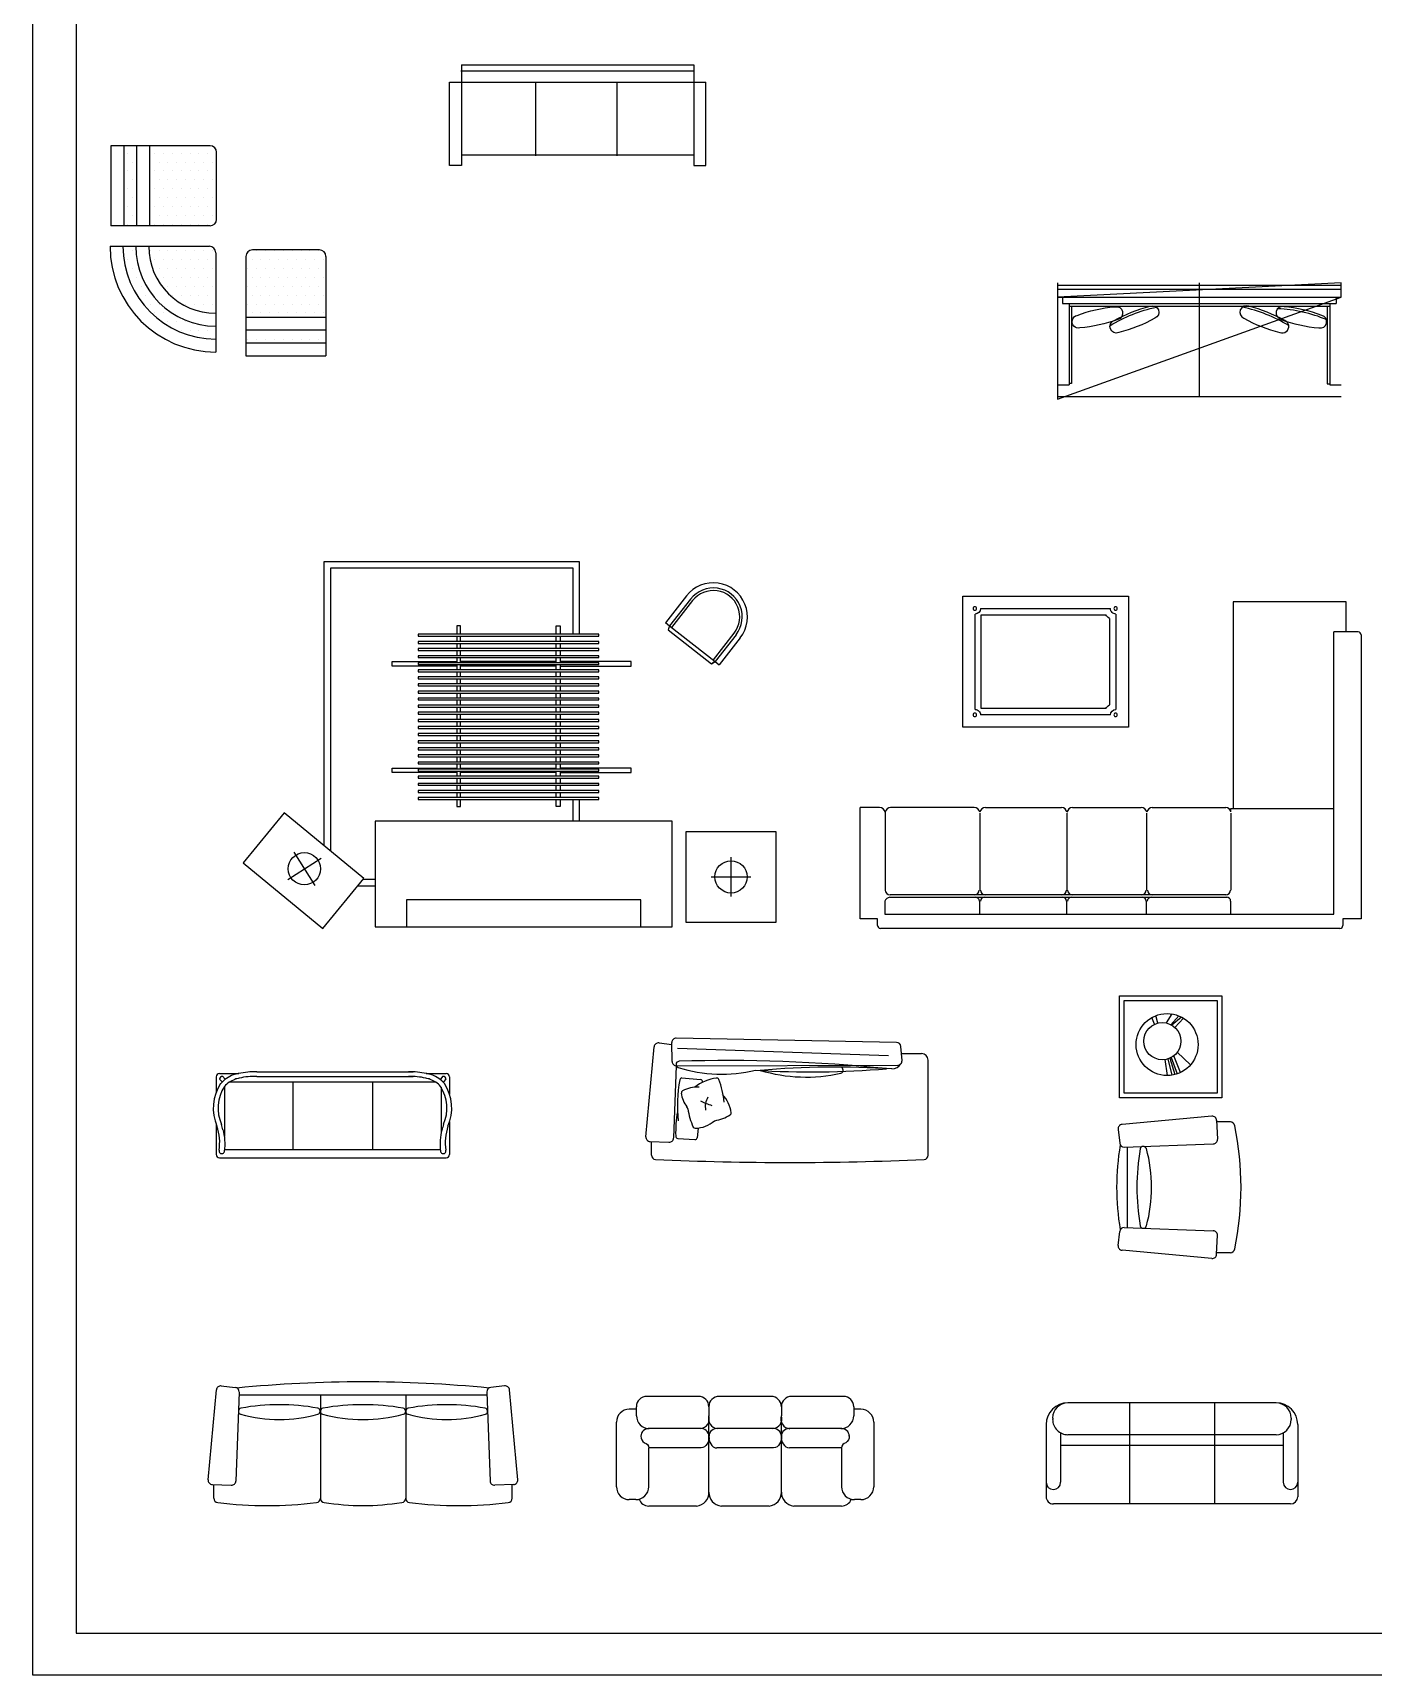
# Model space of a CAD drawing. Header units: inches. Extents: x 10.2 to 52.7, y 13.8 to 38.6.
# Drawn here: x 10.23 to 20.62, y 13.81 to 26.53 of the extents above; entities that cross this region are included whole.
import ezdxf

# ---------------------------------------------------------------- set-up
doc = ezdxf.new("R2010")
doc.units = ezdxf.units.IN
doc.header["$MEASUREMENT"] = 0
doc.layers.add('02', color=2, linetype='Continuous')
doc.layers.add('kadrbm', color=4, linetype='Continuous')

# ---------------------------------------------------------------- blocks, each defined once
blk = doc.blocks.new('kadrbm')
at = {"layer": 'kadrbm', "color": 4}
blk.add_lwpolyline([(0, 0), (0, 24.797), (21, 24.797), (21, 0), (0, 0)], close=True, dxfattribs=at)
blk.add_lwpolyline([(20.663, 0.326), (20.663, 24.46), (0.337, 24.46), (0.337, 0.326), (20.663, 0.326)], dxfattribs=at)

msp = doc.modelspace()

# ---------------------------------------------------------------- linework, layer by layer
at = {"layer": '02'}
for p, q in [((13.548, 26.238, -0.048), (15.353, 26.238, -0.048)), ((14.127, 26.143, -0.048), (14.127, 25.579, -0.048)), ((14.758, 26.143, -0.048), (14.758, 25.579, -0.048)), ((10.836, 25.657, -0.048), (10.836, 25.037, -0.048)), ((11.606, 25.657, -0.048), (10.836, 25.657, -0.048)), ((10.936, 25.657, -0.048), (10.936, 25.037, -0.048)), ((10.969, 25.6, -0.048), (10.969, 25.6, -0.048)), ((11.036, 25.657, -0.048), (11.036, 25.037, -0.048)), ((11.136, 25.657, -0.048), (11.136, 25.037, -0.048)), ((11.175, 25.6, -0.048), (11.175, 25.6, -0.048)), ((11.244, 25.6, -0.048), (11.244, 25.6, -0.048)), ((11.313, 25.6, -0.048), (11.313, 25.6, -0.048)), ((11.382, 25.6, -0.048), (11.382, 25.6, -0.048)), ((11.45, 25.6, -0.048), (11.45, 25.6, -0.048)), ((11.519, 25.6, -0.048), (11.519, 25.6, -0.048)), ((11.588, 25.6, -0.048), (11.588, 25.6, -0.048)), ((11.656, 25.087, -0.048), (11.656, 25.607, -0.048)), ((10.969, 25.462, -0.048), (10.969, 25.462, -0.048)), ((11.003, 25.531, -0.048), (11.003, 25.531, -0.048)), ((11.141, 25.531, -0.048), (11.141, 25.531, -0.048)), ((11.175, 25.462, -0.048), (11.175, 25.462, -0.048)), ((11.21, 25.531, -0.048), (11.21, 25.531, -0.048)), ((11.244, 25.462, -0.048), (11.244, 25.462, -0.048)), ((11.278, 25.531, -0.048), (11.278, 25.531, -0.048)), ((11.313, 25.462, -0.048), (11.313, 25.462, -0.048)), ((11.347, 25.531, -0.048), (11.347, 25.531, -0.048)), ((11.382, 25.462, -0.048), (11.382, 25.462, -0.048)), ((11.416, 25.531, -0.048), (11.416, 25.531, -0.048)), ((11.45, 25.462, -0.048), (11.45, 25.462, -0.048)), ((11.485, 25.531, -0.048), (11.485, 25.531, -0.048)), ((11.519, 25.462, -0.048), (11.519, 25.462, -0.048)), ((11.553, 25.531, -0.048), (11.553, 25.531, -0.048)), ((11.588, 25.462, -0.048), (11.588, 25.462, -0.048)), ((11.622, 25.531, -0.048), (11.622, 25.531, -0.048)), ((10.969, 25.325, -0.048), (10.969, 25.325, -0.048)), ((11.003, 25.393, -0.048), (11.003, 25.393, -0.048)), ((11.141, 25.393, -0.048), (11.141, 25.393, -0.048)), ((11.175, 25.325, -0.048), (11.175, 25.325, -0.048)), ((11.21, 25.393, -0.048), (11.21, 25.393, -0.048)), ((11.244, 25.325, -0.048), (11.244, 25.325, -0.048)), ((11.278, 25.393, -0.048), (11.278, 25.393, -0.048)), ((11.313, 25.325, -0.048), (11.313, 25.325, -0.048)), ((11.347, 25.393, -0.048), (11.347, 25.393, -0.048)), ((11.382, 25.325, -0.048), (11.382, 25.325, -0.048)), ((11.416, 25.393, -0.048), (11.416, 25.393, -0.048)), ((11.45, 25.325, -0.048), (11.45, 25.325, -0.048)), ((11.485, 25.393, -0.048), (11.485, 25.393, -0.048)), ((11.519, 25.325, -0.048), (11.519, 25.325, -0.048)), ((11.553, 25.393, -0.048), (11.553, 25.393, -0.048)), ((11.588, 25.325, -0.048), (11.588, 25.325, -0.048)), ((11.622, 25.393, -0.048), (11.622, 25.393, -0.048)), ((11.003, 25.256, -0.048), (11.003, 25.256, -0.048)), ((11.141, 25.256, -0.048), (11.141, 25.256, -0.048)), ((11.21, 25.256, -0.048), (11.21, 25.256, -0.048)), ((11.278, 25.256, -0.048), (11.278, 25.256, -0.048)), ((11.347, 25.256, -0.048), (11.347, 25.256, -0.048)), ((11.416, 25.256, -0.048), (11.416, 25.256, -0.048)), ((11.485, 25.256, -0.048), (11.485, 25.256, -0.048)), ((11.553, 25.256, -0.048), (11.553, 25.256, -0.048)), ((11.622, 25.256, -0.048), (11.622, 25.256, -0.048)), ((10.969, 25.187, -0.048), (10.969, 25.187, -0.048)), ((11.003, 25.118, -0.048), (11.003, 25.118, -0.048)), ((11.141, 25.118, -0.048), (11.141, 25.118, -0.048)), ((11.175, 25.187, -0.048), (11.175, 25.187, -0.048)), ((11.21, 25.118, -0.048), (11.21, 25.118, -0.048)), ((11.244, 25.187, -0.048), (11.244, 25.187, -0.048)), ((11.278, 25.118, -0.048), (11.278, 25.118, -0.048)), ((11.313, 25.187, -0.048), (11.313, 25.187, -0.048)), ((11.347, 25.118, -0.048), (11.347, 25.118, -0.048)), ((11.382, 25.187, -0.048), (11.382, 25.187, -0.048)), ((11.416, 25.118, -0.048), (11.416, 25.118, -0.048)), ((11.45, 25.187, -0.048), (11.45, 25.187, -0.048)), ((11.485, 25.118, -0.048), (11.485, 25.118, -0.048)), ((11.519, 25.187, -0.048), (11.519, 25.187, -0.048)), ((11.553, 25.118, -0.048), (11.553, 25.118, -0.048)), ((11.588, 25.187, -0.048), (11.588, 25.187, -0.048)), ((11.622, 25.118, -0.048), (11.622, 25.118, -0.048)), ((11.606, 25.037, -0.048), (10.836, 25.037, -0.048)), ((10.969, 25.05, -0.048), (10.969, 25.05, -0.048)), ((11.175, 25.05, -0.048), (11.175, 25.05, -0.048)), ((11.244, 25.05, -0.048), (11.244, 25.05, -0.048)), ((11.313, 25.05, -0.048), (11.313, 25.05, -0.048)), ((11.382, 25.05, -0.048), (11.382, 25.05, -0.048)), ((11.45, 25.05, -0.048), (11.45, 25.05, -0.048)), ((11.519, 25.05, -0.048), (11.519, 25.05, -0.048)), ((11.588, 25.05, -0.048), (11.588, 25.05, -0.048)), ((10.83, 24.879, -0.048), (11.6, 24.879, -0.048)), ((10.935, 24.843, -0.048), (10.935, 24.843, -0.048)), ((11.003, 24.843, -0.048), (11.003, 24.843, -0.048)), ((11.141, 24.843, -0.048), (11.141, 24.843, -0.048)), ((11.21, 24.843, -0.048), (11.21, 24.843, -0.048)), ((11.278, 24.843, -0.048), (11.278, 24.843, -0.048)), ((11.347, 24.843, -0.048), (11.347, 24.843, -0.048)), ((11.416, 24.843, -0.048), (11.416, 24.843, -0.048)), ((11.485, 24.843, -0.048), (11.485, 24.843, -0.048)), ((11.553, 24.843, -0.048), (11.553, 24.843, -0.048)), ((11.622, 24.843, -0.048), (11.622, 24.843, -0.048)), ((11.65, 24.829, -0.048), (11.65, 24.059, -0.048)), ((12.453, 24.85, -0.048), (11.933, 24.85, -0.048)), ((11.966, 24.843, -0.048), (11.966, 24.843, -0.048)), ((12.035, 24.843, -0.048), (12.035, 24.843, -0.048)), ((12.103, 24.843, -0.048), (12.103, 24.843, -0.048)), ((12.172, 24.843, -0.048), (12.172, 24.843, -0.048)), ((12.241, 24.843, -0.048), (12.241, 24.843, -0.048)), ((12.31, 24.843, -0.048), (12.31, 24.843, -0.048)), ((12.378, 24.843, -0.048), (12.378, 24.843, -0.048)), ((12.447, 24.843, -0.048), (12.447, 24.843, -0.048)), ((10.969, 24.775, -0.048), (10.969, 24.775, -0.048)), ((11.003, 24.706, -0.048), (11.003, 24.706, -0.048)), ((11.038, 24.775, -0.048), (11.038, 24.775, -0.048)), ((11.175, 24.775, -0.048), (11.175, 24.775, -0.048)), ((11.21, 24.706, -0.048), (11.21, 24.706, -0.048)), ((11.244, 24.775, -0.048), (11.244, 24.775, -0.048)), ((11.278, 24.706, -0.048), (11.278, 24.706, -0.048)), ((11.313, 24.775, -0.048), (11.313, 24.775, -0.048)), ((11.347, 24.706, -0.048), (11.347, 24.706, -0.048)), ((11.382, 24.775, -0.048), (11.382, 24.775, -0.048)), ((11.416, 24.706, -0.048), (11.416, 24.706, -0.048)), ((11.45, 24.775, -0.048), (11.45, 24.775, -0.048)), ((11.485, 24.706, -0.048), (11.485, 24.706, -0.048)), ((11.519, 24.775, -0.048), (11.519, 24.775, -0.048)), ((11.553, 24.706, -0.048), (11.553, 24.706, -0.048)), ((11.588, 24.775, -0.048), (11.588, 24.775, -0.048)), ((11.622, 24.706, -0.048), (11.622, 24.706, -0.048)), ((11.883, 24.8, -0.048), (11.883, 24.03, -0.048)), ((11.897, 24.706, -0.048), (11.897, 24.706, -0.048)), ((11.932, 24.775, -0.048), (11.932, 24.775, -0.048)), ((11.966, 24.706, -0.048), (11.966, 24.706, -0.048)), ((12, 24.775, -0.048), (12, 24.775, -0.048)), ((12.035, 24.706, -0.048), (12.035, 24.706, -0.048)), ((12.069, 24.775, -0.048), (12.069, 24.775, -0.048)), ((12.103, 24.706, -0.048), (12.103, 24.706, -0.048)), ((12.138, 24.775, -0.048), (12.138, 24.775, -0.048)), ((12.172, 24.706, -0.048), (12.172, 24.706, -0.048)), ((12.207, 24.775, -0.048), (12.207, 24.775, -0.048)), ((12.241, 24.706, -0.048), (12.241, 24.706, -0.048)), ((12.275, 24.775, -0.048), (12.275, 24.775, -0.048)), ((12.31, 24.706, -0.048), (12.31, 24.706, -0.048)), ((12.344, 24.775, -0.048), (12.344, 24.775, -0.048)), ((12.378, 24.706, -0.048), (12.378, 24.706, -0.048)), ((12.413, 24.775, -0.048), (12.413, 24.775, -0.048)), ((12.447, 24.706, -0.048), (12.447, 24.706, -0.048)), ((12.482, 24.775, -0.048), (12.482, 24.775, -0.048)), ((12.503, 24.8, -0.048), (12.503, 24.03, -0.048)), ((11.003, 24.568, -0.048), (11.003, 24.568, -0.048)), ((11.038, 24.637, -0.048), (11.038, 24.637, -0.048)), ((11.072, 24.568, -0.048), (11.072, 24.568, -0.048)), ((11.244, 24.637, -0.048), (11.244, 24.637, -0.048)), ((11.278, 24.568, -0.048), (11.278, 24.568, -0.048)), ((11.313, 24.637, -0.048), (11.313, 24.637, -0.048)), ((11.347, 24.568, -0.048), (11.347, 24.568, -0.048)), ((11.382, 24.637, -0.048), (11.382, 24.637, -0.048)), ((11.416, 24.568, -0.048), (11.416, 24.568, -0.048)), ((11.45, 24.637, -0.048), (11.45, 24.637, -0.048)), ((11.485, 24.568, -0.048), (11.485, 24.568, -0.048)), ((11.519, 24.637, -0.048), (11.519, 24.637, -0.048)), ((11.553, 24.568, -0.048), (11.553, 24.568, -0.048)), ((11.588, 24.637, -0.048), (11.588, 24.637, -0.048)), ((11.622, 24.568, -0.048), (11.622, 24.568, -0.048)), ((11.897, 24.568, -0.048), (11.897, 24.568, -0.048)), ((11.932, 24.637, -0.048), (11.932, 24.637, -0.048)), ((11.966, 24.568, -0.048), (11.966, 24.568, -0.048)), ((12, 24.637, -0.048), (12, 24.637, -0.048)), ((12.035, 24.568, -0.048), (12.035, 24.568, -0.048)), ((12.069, 24.637, -0.048), (12.069, 24.637, -0.048)), ((12.103, 24.568, -0.048), (12.103, 24.568, -0.048)), ((12.138, 24.637, -0.048), (12.138, 24.637, -0.048)), ((12.172, 24.568, -0.048), (12.172, 24.568, -0.048)), ((12.207, 24.637, -0.048), (12.207, 24.637, -0.048)), ((12.241, 24.568, -0.048), (12.241, 24.568, -0.048)), ((12.275, 24.637, -0.048), (12.275, 24.637, -0.048)), ((12.31, 24.568, -0.048), (12.31, 24.568, -0.048)), ((12.344, 24.637, -0.048), (12.344, 24.637, -0.048)), ((12.378, 24.568, -0.048), (12.378, 24.568, -0.048)), ((12.413, 24.637, -0.048), (12.413, 24.637, -0.048)), ((12.447, 24.568, -0.048), (12.447, 24.568, -0.048)), ((12.482, 24.637, -0.048), (12.482, 24.637, -0.048)), ((18.171, 24.578, 0.363), (20.371, 24.578, 0.363)), ((19.271, 23.715, 0.363), (19.271, 24.595, 0.363)), ((11.107, 24.5, -0.048), (11.107, 24.5, -0.048)), ((11.313, 24.5, -0.048), (11.313, 24.5, -0.048)), ((11.382, 24.5, -0.048), (11.382, 24.5, -0.048)), ((11.45, 24.5, -0.048), (11.45, 24.5, -0.048)), ((11.519, 24.5, -0.048), (11.519, 24.5, -0.048)), ((11.588, 24.5, -0.048), (11.588, 24.5, -0.048)), ((11.932, 24.5, -0.048), (11.932, 24.5, -0.048)), ((12, 24.5, -0.048), (12, 24.5, -0.048)), ((12.069, 24.5, -0.048), (12.069, 24.5, -0.048)), ((12.138, 24.5, -0.048), (12.138, 24.5, -0.048)), ((12.207, 24.5, -0.048), (12.207, 24.5, -0.048)), ((12.275, 24.5, -0.048), (12.275, 24.5, -0.048)), ((12.344, 24.5, -0.048), (12.344, 24.5, -0.048)), ((12.413, 24.5, -0.048), (12.413, 24.5, -0.048)), ((12.482, 24.5, -0.048), (12.482, 24.5, -0.048)), ((18.171, 24.545, 0.363), (20.371, 24.545, 0.363)), ((18.171, 24.484, 0.363), (20.371, 24.484, 0.363)), ((18.211, 24.484, 0.363), (18.211, 24.434, 0.363)), ((18.211, 24.434, 0.363), (20.331, 24.434, 0.363)), ((18.261, 24.434, 0.363), (18.261, 23.804, 0.363)), ((20.281, 24.434, 0.363), (20.281, 23.804, 0.363)), ((20.331, 24.484, 0.363), (20.331, 24.434, 0.363)), ((11.141, 24.431, -0.048), (11.141, 24.431, -0.048)), ((11.175, 24.362, -0.048), (11.175, 24.362, -0.048)), ((11.21, 24.431, -0.048), (11.21, 24.431, -0.048)), ((11.244, 24.362, -0.048), (11.244, 24.362, -0.048)), ((11.416, 24.431, -0.048), (11.416, 24.431, -0.048)), ((11.485, 24.431, -0.048), (11.485, 24.431, -0.048)), ((11.553, 24.431, -0.048), (11.553, 24.431, -0.048)), ((11.622, 24.431, -0.048), (11.622, 24.431, -0.048)), ((11.883, 24.33, -0.048), (12.503, 24.33, -0.048)), ((11.897, 24.431, -0.048), (11.897, 24.431, -0.048)), ((11.932, 24.362, -0.048), (11.932, 24.362, -0.048)), ((11.966, 24.431, -0.048), (11.966, 24.431, -0.048)), ((12, 24.362, -0.048), (12, 24.362, -0.048)), ((12.035, 24.431, -0.048), (12.035, 24.431, -0.048)), ((12.069, 24.362, -0.048), (12.069, 24.362, -0.048)), ((12.103, 24.431, -0.048), (12.103, 24.431, -0.048)), ((12.138, 24.362, -0.048), (12.138, 24.362, -0.048)), ((12.172, 24.431, -0.048), (12.172, 24.431, -0.048)), ((12.207, 24.362, -0.048), (12.207, 24.362, -0.048)), ((12.241, 24.431, -0.048), (12.241, 24.431, -0.048)), ((12.275, 24.362, -0.048), (12.275, 24.362, -0.048)), ((12.31, 24.431, -0.048), (12.31, 24.431, -0.048)), ((12.344, 24.362, -0.048), (12.344, 24.362, -0.048)), ((12.378, 24.431, -0.048), (12.378, 24.431, -0.048)), ((12.413, 24.362, -0.048), (12.413, 24.362, -0.048)), ((12.447, 24.431, -0.048), (12.447, 24.431, -0.048)), ((12.482, 24.362, -0.048), (12.482, 24.362, -0.048)), ((18.261, 24.414, 0.363), (20.281, 24.414, 0.363)), ((18.281, 24.414, 0.363), (18.281, 23.815, 0.363)), ((20.261, 24.414, 0.363), (20.261, 23.813, 0.363)), ((11.278, 24.293, -0.048), (11.278, 24.293, -0.048)), ((11.347, 24.293, -0.048), (11.347, 24.293, -0.048)), ((11.382, 24.225, -0.048), (11.382, 24.225, -0.048)), ((11.416, 24.293, -0.048), (11.416, 24.293, -0.048)), ((11.45, 24.225, -0.048), (11.45, 24.225, -0.048)), ((11.519, 24.225, -0.048), (11.519, 24.225, -0.048)), ((11.588, 24.225, -0.048), (11.588, 24.225, -0.048)), ((11.883, 24.23, -0.048), (12.503, 24.23, -0.048)), ((11.932, 24.225, -0.048), (11.932, 24.225, -0.048)), ((12, 24.225, -0.048), (12, 24.225, -0.048)), ((12.069, 24.225, -0.048), (12.069, 24.225, -0.048)), ((12.138, 24.225, -0.048), (12.138, 24.225, -0.048)), ((12.207, 24.225, -0.048), (12.207, 24.225, -0.048)), ((12.275, 24.225, -0.048), (12.275, 24.225, -0.048)), ((12.344, 24.225, -0.048), (12.344, 24.225, -0.048)), ((12.413, 24.225, -0.048), (12.413, 24.225, -0.048)), ((12.482, 24.225, -0.048), (12.482, 24.225, -0.048)), ((11.883, 24.13, -0.048), (12.503, 24.13, -0.048)), ((11.897, 24.156, -0.048), (11.897, 24.156, -0.048)), ((11.966, 24.156, -0.048), (11.966, 24.156, -0.048)), ((12.035, 24.156, -0.048), (12.035, 24.156, -0.048)), ((12.103, 24.156, -0.048), (12.103, 24.156, -0.048)), ((12.172, 24.156, -0.048), (12.172, 24.156, -0.048)), ((12.241, 24.156, -0.048), (12.241, 24.156, -0.048)), ((12.31, 24.156, -0.048), (12.31, 24.156, -0.048)), ((12.378, 24.156, -0.048), (12.378, 24.156, -0.048)), ((12.447, 24.156, -0.048), (12.447, 24.156, -0.048)), ((11.883, 24.03, -0.048), (12.503, 24.03, -0.048)), ((18.263, 23.95, 0.363), (18.263, 23.95, 0.363)), ((18.171, 23.804, 0.363), (18.261, 23.804, 0.363)), ((18.281, 23.815, 0.363), (18.261, 23.815, 0.363)), ((20.261, 23.813, 0.363), (20.281, 23.813, 0.363)), ((20.281, 23.804, 0.363), (20.371, 23.804, 0.363)), ((18.171, 23.715, 0.363), (20.371, 23.715, 0.363)), ((15.296, 22.169), (15.134, 21.961)), ((15.328, 22.145), (15.165, 21.937)), ((17.437, 22.167), (18.721, 22.167)), ((17.437, 21.151), (17.437, 22.167)), ((18.721, 22.167), (18.721, 21.151)), ((15.344, 22.133), (15.181, 21.924)), ((17.533, 21.29), (17.533, 22.029)), ((17.575, 22.071), (18.582, 22.071)), ((17.579, 22.023), (18.546, 22.023)), ((17.579, 21.297), (17.579, 22.023)), ((18.625, 22.029), (18.625, 21.29)), ((19.533, 22.123), (19.533, 20.521)), ((20.408, 22.123), (19.533, 22.123)), ((20.408, 21.89), (20.408, 22.123)), ((15.166, 21.936), (15.134, 21.961)), ((15.165, 21.937), (15.155, 21.906, 0.01)), ((15.155, 21.906, 0.01), (15.491, 21.643, 0.01)), ((15.165, 21.937), (15.518, 21.661)), ((18.574, 21.995), (18.574, 21.325)), ((20.313, 19.702), (20.313, 21.89)), ((20.502, 21.89), (20.313, 21.89)), ((15.665, 21.881), (15.503, 21.673)), ((15.681, 21.869), (15.518, 21.661)), ((15.713, 21.844), (15.55, 21.636)), ((20.525, 21.867), (20.525, 19.668)), ((15.491, 21.643, 0.01), (15.518, 21.661)), ((15.518, 21.661), (15.55, 21.636)), ((18.546, 21.297), (17.579, 21.297)), ((18.721, 21.151), (17.437, 21.151)), ((18.582, 21.247), (17.575, 21.247)), ((16.642, 19.668), (16.642, 20.531)), ((16.793, 20.531), (16.642, 20.531)), ((16.837, 20.493), (16.837, 19.89)), ((17.526, 20.531), (16.878, 20.531)), ((17.613, 20.531), (18.203, 20.531)), ((18.289, 20.531), (18.821, 20.531)), ((18.906, 20.531), (19.475, 20.531)), ((19.516, 20.496), (19.516, 20.521)), ((19.516, 20.521), (20.313, 20.521)), ((17.569, 20.485), (17.569, 19.89)), ((18.245, 20.485), (18.245, 19.89)), ((18.862, 20.485), (18.862, 19.89)), ((19.516, 20.485), (19.516, 19.89)), ((12.207, 19.973), (12.465, 20.137)), ((12.254, 20.184), (12.418, 19.926)), ((15.642, 19.839), (15.642, 20.145)), ((15.489, 19.992), (15.795, 19.992)), ((16.834, 19.804), (16.834, 19.702)), ((16.872, 19.834), (19.486, 19.834)), ((19.478, 19.852), (16.875, 19.852)), ((17.567, 19.804), (17.567, 19.702)), ((18.242, 19.804), (18.242, 19.702)), ((18.86, 19.804), (18.86, 19.702)), ((19.513, 19.804), (19.513, 19.702)), ((16.777, 19.668), (16.642, 19.668)), ((16.777, 19.616), (16.777, 19.668)), ((16.834, 19.702), (20.313, 19.702)), ((20.525, 19.668), (20.383, 19.668)), ((20.383, 19.668), (20.383, 19.616)), ((20.36, 19.593), (16.8, 19.593)), ((20.36, 19.593), (20.36, 19.593)), ((18.924, 18.85), (18.903, 18.902)), ((18.948, 18.859), (18.934, 18.917)), ((19.058, 18.931), (19.015, 18.86)), ((19.113, 18.915), (19.05, 18.847)), ((19.132, 18.906), (19.058, 18.842)), ((19.147, 18.898), (19.08, 18.826)), ((15.185, 18.562), (15.184, 18.709)), ((16.924, 18.709), (15.218, 18.743)), ((14.982, 17.979), (15.046, 18.675)), ((15.084, 18.706), (15.184, 18.694)), ((15.226, 18.665), (16.861, 18.608)), ((16.967, 18.569), (16.958, 18.678)), ((16.962, 18.623), (17.119, 18.623)), ((19.06, 18.457), (19.029, 18.582)), ((19.043, 18.588), (19.08, 18.461)), ((19.053, 18.593), (19.098, 18.466)), ((19.124, 18.477), (19.073, 18.606)), ((19.201, 18.535), (19.1, 18.634)), ((11.678, 18.469), (11.827, 18.469)), ((11.968, 18.482), (13.178, 18.482)), ((13.281, 18.469), (13.434, 18.469)), ((15.217, 18.528), (15.197, 17.969)), ((15.221, 18.528), (16.935, 18.532)), ((17.169, 17.836), (17.169, 18.573)), ((19.025, 18.453), (19.005, 18.577)), ((11.652, 18.443), (11.652, 18.319)), ((11.679, 18.425), (11.699, 18.403)), ((11.702, 18.447), (11.722, 18.424)), ((11.717, 18.369), (11.717, 17.981)), ((11.757, 18.404), (13.351, 18.404)), ((11.968, 18.446), (13.178, 18.446)), ((12.247, 18.404), (12.247, 17.881)), ((12.865, 18.404), (12.865, 17.881)), ((13.41, 18.447), (13.39, 18.424)), ((13.395, 18.362), (13.395, 18.003)), ((13.433, 18.425), (13.413, 18.403)), ((13.461, 18.443), (13.461, 18.308)), ((15.262, 18.435), (15.406, 18.421)), ((15.421, 18.402), (15.421, 18.401)), ((11.652, 18.081), (11.652, 17.842)), ((13.461, 18.092), (13.461, 17.842)), ((19.368, 18.138), (18.672, 18.074)), ((19.405, 18.106), (19.411, 17.959)), ((19.511, 18.093), (19.405, 18.093)), ((15.229, 17.966), (15.361, 17.956)), ((15.387, 18.046), (15.38, 17.971)), ((18.641, 18.036), (18.654, 17.928)), ((11.719, 17.881), (13.389, 17.881)), ((15.014, 17.942), (15.161, 17.936)), ((15.027, 17.836), (15.027, 17.942)), ((18.689, 17.898), (19.378, 17.923)), ((18.712, 17.899), (18.712, 17.274)), ((11.678, 17.816), (13.434, 17.816)), ((18.641, 17.137), (18.654, 17.245)), ((18.689, 17.275), (19.378, 17.25)), ((19.405, 17.068), (19.411, 17.215)), ((19.368, 17.035), (18.672, 17.099)), ((19.511, 17.08), (19.405, 17.08)), ((11.692, 16.048), (11.8, 16.035)), ((13.888, 16.048), (13.78, 16.035)), ((11.59, 15.321), (11.655, 16.017)), ((11.83, 16), (11.805, 15.311)), ((13.751, 15.977), (11.83, 15.977)), ((12.46, 15.977), (12.46, 15.172)), ((13.121, 15.977), (13.121, 15.172)), ((13.75, 16), (13.775, 15.311)), ((13.99, 15.321), (13.926, 16.017)), ((15.39, 15.967), (14.989, 15.967)), ((15.952, 15.967), (15.55, 15.967)), ((16.513, 15.967), (16.112, 15.967)), ((19.865, 15.917), (18.252, 15.917)), ((18.729, 15.917), (18.729, 15.133)), ((19.388, 15.917), (19.388, 15.133)), ((14.909, 15.867), (14.854, 15.867)), ((14.909, 15.817), (14.909, 15.887)), ((15.47, 15.887), (15.47, 15.817)), ((15.471, 15.225), (15.47, 15.817)), ((16.032, 15.887), (16.032, 15.817)), ((16.033, 15.215), (16.032, 15.817)), ((16.593, 15.887), (16.593, 15.817)), ((16.648, 15.867), (16.593, 15.867)), ((18.135, 15.799), (18.135, 15.788)), ((19.983, 15.799), (19.983, 15.788)), ((14.754, 15.267), (14.754, 15.767)), ((14.944, 15.664), (14.944, 15.654)), ((15.405, 15.717), (15.009, 15.717)), ((15.47, 15.664), (15.47, 15.654)), ((15.967, 15.717), (15.537, 15.717)), ((16.032, 15.664), (16.032, 15.654)), ((16.493, 15.717), (16.097, 15.717)), ((16.558, 15.664), (16.558, 15.654)), ((16.748, 15.767), (16.748, 15.267)), ((18.084, 15.749), (18.084, 15.189)), ((18.196, 15.685), (18.196, 15.301)), ((19.865, 15.67), (18.252, 15.67)), ((19.921, 15.685), (19.921, 15.301)), ((20.033, 15.749), (20.033, 15.189)), ((15.004, 15.267), (15.004, 15.567)), ((15.41, 15.567), (15.005, 15.567)), ((15.972, 15.567), (15.533, 15.567)), ((16.498, 15.567), (16.094, 15.567)), ((16.498, 15.567), (16.498, 15.267)), ((19.921, 15.586), (18.196, 15.586)), ((11.623, 15.284), (11.77, 15.278)), ((11.635, 15.178), (11.635, 15.284)), ((13.958, 15.284), (13.811, 15.278)), ((13.945, 15.178), (13.945, 15.284)), ((14.904, 15.167), (14.854, 15.167)), ((16.648, 15.167), (16.598, 15.167)), ((15.375, 15.117), (15.005, 15.117)), ((15.937, 15.117), (15.567, 15.117)), ((16.498, 15.117), (16.128, 15.117)), ((19.977, 15.133), (18.14, 15.133))]:
    msp.add_line(p, q, dxfattribs=at)
for points, elevation in [([(13.553, 26.284), (13.553, 25.504), (13.461, 25.504), (13.461, 26.15), (15.446, 26.15)], -0.048), ([(13.553, 26.284), (15.353, 26.284)], -0.048), ([(15.353, 26.284), (15.353, 25.504), (15.446, 25.504), (15.446, 26.15)], -0.048), ([(15.353, 25.584), (13.553, 25.584)], -0.048), ([(18.171, 24.595), (18.171, 23.695), (20.371, 24.484), (20.371, 24.595), (18.171, 24.484)], 0.363)]:
    msp.add_lwpolyline(points, dxfattribs=dict(at, elevation=elevation))
at = {"layer": '02', "elevation": 0.363}
for points in [[(18.346, 24.246, -1), (18.323, 24.343, -0.066667), (18.616, 24.41, -1), (18.638, 24.312, -0.066667)], [(18.647, 24.21, -1), (18.61, 24.303, -0.066667), (18.889, 24.414, -1), (18.926, 24.321, -0.066667)], [(19.895, 24.21, 1), (19.932, 24.303, 0.066667), (19.653, 24.414, 1), (19.616, 24.321, 0.066667)], [(20.197, 24.246, 1), (20.219, 24.343, 0.066667), (19.927, 24.41, 1), (19.904, 24.312, 0.066667)]]:
    msp.add_lwpolyline(points, format="xyb", close=True, dxfattribs=at)
for points in [[(18.58, 24.264, -0.086074), (18.938, 24.407)], [(19.963, 24.264, 0.086074), (19.604, 24.407)], [(20.256, 24.31, 0.086074), (19.879, 24.395)]]:
    msp.add_lwpolyline(points, format="xyb", dxfattribs=at)
at = {"layer": '02'}
for points in [[(14.468, 21.872), (14.468, 22.434), (12.488, 22.434), (12.488, 20.233)], [(14.418, 21.872), (14.418, 22.384), (12.538, 22.384), (12.538, 20.192)], [(13.547, 21.872), (13.547, 21.937), (13.517, 21.937), (13.517, 21.872)], [(14.287, 21.872), (14.287, 21.937), (14.317, 21.937), (14.317, 21.872)], [(13.517, 21.857), (13.517, 21.816)], [(13.517, 21.801), (13.517, 21.762)], [(13.547, 21.816), (13.547, 21.857)], [(13.547, 21.762), (13.547, 21.801)], [(14.287, 21.816), (14.287, 21.857)], [(14.287, 21.762), (14.287, 21.801)], [(14.317, 21.857), (14.317, 21.816)], [(14.317, 21.801), (14.317, 21.762)], [(13.517, 21.626), (13.017, 21.626), (13.017, 21.661), (13.517, 21.661)], [(13.517, 21.747), (13.517, 21.706)], [(13.517, 21.691), (13.517, 21.652)], [(13.517, 21.637), (13.517, 21.597)], [(13.547, 21.706), (13.547, 21.747)], [(13.547, 21.652), (13.547, 21.691)], [(14.287, 21.661), (13.547, 21.661)], [(13.547, 21.597), (13.547, 21.637)], [(14.287, 21.706), (14.287, 21.747)], [(14.287, 21.652), (14.287, 21.691)], [(14.287, 21.597), (14.287, 21.637)], [(14.317, 21.747), (14.317, 21.706)], [(14.317, 21.691), (14.317, 21.652)], [(14.317, 21.626), (14.867, 21.626), (14.867, 21.661), (14.317, 21.661)], [(14.317, 21.637), (14.317, 21.597)], [(13.517, 21.582), (13.517, 21.542)], [(13.517, 21.527), (13.517, 21.487)], [(14.287, 21.626), (13.547, 21.626)], [(13.547, 21.542), (13.547, 21.582)], [(13.547, 21.487), (13.547, 21.527)], [(14.287, 21.542), (14.287, 21.582)], [(14.287, 21.487), (14.287, 21.527)], [(14.317, 21.582), (14.317, 21.542)], [(14.317, 21.527), (14.317, 21.487)], [(13.517, 21.472), (13.517, 21.432)], [(13.517, 21.417), (13.517, 21.378)], [(13.547, 21.432), (13.547, 21.472)], [(13.547, 21.378), (13.547, 21.417)], [(14.287, 21.432), (14.287, 21.472)], [(14.287, 21.378), (14.287, 21.417)], [(14.317, 21.472), (14.317, 21.432)], [(14.317, 21.417), (14.317, 21.378)], [(13.517, 21.363), (13.517, 21.322)], [(13.517, 21.307), (13.517, 21.268)], [(13.517, 21.253), (13.517, 21.212)], [(13.547, 21.322), (13.547, 21.363)], [(13.547, 21.268), (13.547, 21.307)], [(13.547, 21.212), (13.547, 21.253)], [(14.287, 21.322), (14.287, 21.363)], [(14.287, 21.268), (14.287, 21.307)], [(14.287, 21.212), (14.287, 21.253)], [(14.317, 21.363), (14.317, 21.322)], [(14.317, 21.307), (14.317, 21.268)], [(14.317, 21.253), (14.317, 21.212)], [(13.517, 21.197), (13.517, 21.157)], [(13.517, 21.142), (13.517, 21.102)], [(13.547, 21.157), (13.547, 21.197)], [(13.547, 21.102), (13.547, 21.142)], [(14.287, 21.157), (14.287, 21.197)], [(14.287, 21.102), (14.287, 21.142)], [(14.317, 21.197), (14.317, 21.157)], [(14.317, 21.142), (14.317, 21.102)], [(13.517, 21.087), (13.517, 21.047)], [(13.517, 21.032), (13.517, 20.992)], [(13.547, 21.047), (13.547, 21.087)], [(13.547, 20.992), (13.547, 21.032)], [(14.287, 21.047), (14.287, 21.087)], [(14.287, 20.992), (14.287, 21.032)], [(14.317, 21.087), (14.317, 21.047)], [(14.317, 21.032), (14.317, 20.992)], [(13.517, 20.977), (13.517, 20.937)], [(13.517, 20.922), (13.517, 20.882)], [(13.547, 20.937), (13.547, 20.977)], [(13.547, 20.882), (13.547, 20.922)], [(14.287, 20.937), (14.287, 20.977)], [(14.287, 20.882), (14.287, 20.922)], [(14.317, 20.977), (14.317, 20.937)], [(14.317, 20.922), (14.317, 20.882)], [(13.517, 20.8), (13.017, 20.8), (13.017, 20.835), (13.517, 20.835)], [(13.517, 20.867), (13.517, 20.827)], [(13.517, 20.812), (13.517, 20.772)], [(13.517, 20.757), (13.517, 20.717)], [(13.547, 20.827), (13.547, 20.867)], [(13.547, 20.835), (14.287, 20.835)], [(13.547, 20.772), (13.547, 20.812)], [(14.287, 20.8), (13.547, 20.8)], [(13.547, 20.717), (13.547, 20.757)], [(14.287, 20.827), (14.287, 20.867)], [(14.287, 20.772), (14.287, 20.812)], [(14.287, 20.717), (14.287, 20.757)], [(14.317, 20.867), (14.317, 20.827)], [(14.317, 20.8), (14.867, 20.8), (14.867, 20.835), (14.317, 20.835)], [(14.317, 20.812), (14.317, 20.772)], [(14.317, 20.757), (14.317, 20.717)], [(13.517, 20.702), (13.517, 20.662)], [(13.517, 20.647), (13.517, 20.607)], [(13.547, 20.662), (13.547, 20.702)], [(13.547, 20.607), (13.547, 20.647)], [(14.287, 20.662), (14.287, 20.702)], [(14.287, 20.607), (14.287, 20.647)], [(14.317, 20.702), (14.317, 20.662)], [(14.317, 20.647), (14.317, 20.607)], [(13.517, 20.592), (13.517, 20.537), (13.547, 20.537), (13.547, 20.592)], [(14.317, 20.592), (14.317, 20.537), (14.287, 20.537), (14.287, 20.592)], [(14.418, 20.424), (14.418, 20.592)], [(14.468, 20.424), (14.468, 20.592)], [(12.751, 19.924), (12.885, 19.924)], [(12.793, 19.974), (12.885, 19.974)], [(14.943, 19.604), (14.943, 19.814), (13.127, 19.814), (13.127, 19.604)]]:
    msp.add_lwpolyline(points, dxfattribs=at)
for points in [[(14.617, 21.857), (14.617, 21.872), (13.217, 21.872), (13.217, 21.857)], [(14.617, 21.801), (14.617, 21.816), (13.217, 21.816), (13.217, 21.801)], [(14.617, 21.747), (14.617, 21.762), (13.217, 21.762), (13.217, 21.747)], [(14.617, 21.691), (14.617, 21.706), (13.217, 21.706), (13.217, 21.691)], [(14.617, 21.637), (14.617, 21.652), (13.217, 21.652), (13.217, 21.637)], [(14.617, 21.582), (14.617, 21.597), (13.217, 21.597), (13.217, 21.582)], [(14.617, 21.527), (14.617, 21.542), (13.217, 21.542), (13.217, 21.527)], [(14.617, 21.472), (14.617, 21.487), (13.217, 21.487), (13.217, 21.472)], [(14.617, 21.417), (14.617, 21.432), (13.217, 21.432), (13.217, 21.417)], [(14.617, 21.363), (14.617, 21.378), (13.217, 21.378), (13.217, 21.363)], [(14.617, 21.307), (14.617, 21.322), (13.217, 21.322), (13.217, 21.307)], [(14.617, 21.253), (14.617, 21.268), (13.217, 21.268), (13.217, 21.253)], [(14.617, 21.197), (14.617, 21.212), (13.217, 21.212), (13.217, 21.197)], [(14.617, 21.142), (14.617, 21.157), (13.217, 21.157), (13.217, 21.142)], [(14.617, 21.087), (14.617, 21.102), (13.217, 21.102), (13.217, 21.087)], [(14.617, 21.032), (14.617, 21.047), (13.217, 21.047), (13.217, 21.032)], [(14.617, 20.977), (14.617, 20.992), (13.217, 20.992), (13.217, 20.977)], [(14.617, 20.922), (14.617, 20.937), (13.217, 20.937), (13.217, 20.922)], [(14.617, 20.867), (14.617, 20.882), (13.217, 20.882), (13.217, 20.867)], [(14.617, 20.812), (14.617, 20.827), (13.217, 20.827), (13.217, 20.812)], [(14.617, 20.757), (14.617, 20.772), (13.217, 20.772), (13.217, 20.757)], [(14.617, 20.702), (14.617, 20.717), (13.217, 20.717), (13.217, 20.702)], [(14.617, 20.647), (14.617, 20.662), (13.217, 20.662), (13.217, 20.647)], [(14.617, 20.592), (14.617, 20.607), (13.217, 20.607), (13.217, 20.592)], [(12.796, 19.979), (12.179, 20.488), (11.861, 20.102), (12.478, 19.593)], [(12.885, 19.604), (15.185, 19.604), (15.185, 20.424), (12.885, 20.424)], [(15.292, 19.642), (15.992, 19.642), (15.992, 20.342), (15.292, 20.342)], [(18.653, 18.279), (18.653, 19.071), (19.445, 19.071), (19.445, 18.279)], [(18.689, 18.315), (18.689, 19.035), (19.409, 19.035), (19.409, 18.315)]]:
    msp.add_lwpolyline(points, close=True, dxfattribs=at)
for points in [[(14.944, 15.658, 0.27707), (14.971, 15.608, -0.358487), (15.004, 15.567)], [(15.47, 15.658, -0.236039), (15.456, 15.598, -0.2769), (15.41, 15.567)], [(15.471, 15.658, 0.236039), (15.486, 15.598, 0.296978), (15.533, 15.567)], [(16.032, 15.658, -0.236039), (16.017, 15.599, -0.2769), (15.972, 15.567)], [(16.032, 15.658, 0.236039), (16.047, 15.599, 0.296978), (16.095, 15.568)], [(16.558, 15.658, -0.27707), (16.531, 15.608, 0.358487), (16.498, 15.567)]]:
    msp.add_lwpolyline(points, format="xyb", dxfattribs=at)
for centre, radius in [((12.336, 20.055), 0.125), ((15.642, 19.992), 0.125), ((19.021, 18.693), 0.24), ((18.984, 18.719), 0.144)]:
    msp.add_circle(centre, radius, dxfattribs=at)
for centre, radius, start, end in [((11.606, 25.607, -0.048), 0.05, 0, 90), ((11.606, 25.087, -0.048), 0.05, 270, 0), ((11.65, 24.879, -0.048), 0.82, 180, 270), ((11.65, 24.879, -0.048), 0.72, 180, 270), ((11.65, 24.879, -0.048), 0.62, 180, 270), ((11.65, 24.879, -0.048), 0.52, 180, 270), ((11.6, 24.829, -0.048), 0.05, 0, 90), ((11.933, 24.8, -0.048), 0.05, 90, 180), ((12.453, 24.8, -0.048), 0.05, 0, 90), ((15.505, 22.007, 0.041), 0.264, 321.9763, 141.9763), ((15.505, 22.007, 0.041), 0.224, 321.9763, 141.9763), ((15.505, 22.007, 0.041), 0.204, 321.9763, 141.9763), ((20.502, 21.867), 0.0229, 0, 90), ((16.789, 20.482), 0.0493, 12.7997, 84.7348), ((16.886, 20.481), 0.0506, 98.4606, 166.3625), ((17.522, 20.482), 0.0493, 12.7997, 84.7348), ((17.618, 20.482), 0.0493, 95.2652, 167.2003), ((18.196, 20.481), 0.0506, 13.6375, 81.5394), ((18.293, 20.482), 0.0493, 95.2652, 167.2003), ((18.814, 20.481), 0.0506, 13.6375, 81.5394), ((18.911, 20.482), 0.0493, 95.2652, 167.2003), ((19.472, 20.486), 0.0451, 12.8222, 86.3598), ((16.875, 19.89), 0.0381, 180, 270), ((17.527, 19.89), 0.0381, 270, 0), ((17.613, 19.89), 0.0381, 180, 270), ((18.203, 19.89), 0.0381, 270, 0), ((18.288, 19.89), 0.0381, 180, 270), ((18.821, 19.89), 0.0381, 270, 0), ((18.906, 19.89), 0.0381, 180, 270), ((19.474, 19.89), 0.0381, 270, 0), ((16.88, 19.785), 0.0497, 98.9021, 158.0627), ((17.536, 19.804), 0.0305, 0, 90), ((17.605, 19.804), 0.0305, 90, 180), ((18.212, 19.804), 0.0305, 0, 90), ((18.28, 19.804), 0.0305, 90, 180), ((18.829, 19.804), 0.0305, 0, 90), ((18.898, 19.804), 0.0305, 90, 180), ((19.483, 19.804), 0.0305, 0, 90), ((16.8, 19.616), 0.0229, 180, 270), ((20.36, 19.616), 0.0229, 270, 0), ((15.218, 18.709), 0.034, 90.101, 180.2749), ((16.924, 18.675), 0.034, 4.6985, 90.101), ((15.08, 18.672), 0.034, 83.2835, 174.7152), ((17.119, 18.573), 0.05, 0, 90), ((11.678, 18.443), 0.0261, 90, 180), ((11.859, 18.246), 0.224, 109.1865, 139.8338), ((11.87, 18.219), 0.254, 100.5375, 109.6236), ((11.949, 17.934), 0.548, 88.0333, 102.8891), ((13.159, 17.934), 0.548, 77.1109, 91.565), ((13.238, 18.219), 0.254, 70.3764, 79.4625), ((13.25, 18.246), 0.224, 40.1662, 70.8135), ((13.434, 18.443), 0.0261, 0, 90), ((15.219, 18.562), 0.034, 180.2749, 273.2668), ((15.24, 18.539), 0.0241, 98.1001, 252.7166), ((15.571, 19.602), 1.138, 252.7166, 283.2475), ((15.608, 6.222), 12.347, 84.2395, 91.7245), ((16.264, 25.339), 6.858, 266.3892, 274.8844), ((16.453, 11.603), 6.915, 86.3958, 94.8558), ((16.223, 19.68), 1.239, 253.3554, 282.6087), ((16.487, 18.495), 0.0241, 283.2475, 77.864), ((16.888, 18.588), 0.0833, 270, 328.1901), ((16.933, 18.566), 0.034, 273.2668, 4.6985), ((11.977, 18.2), 0.347, 146.6718, 203.6207), ((11.977, 18.2), 0.31, 147.0821, 203.8749), ((11.699, 18.427), 0.0195, 81.1342, 187.8319), ((11.859, 18.246), 0.187, 109.1865, 139.1767), ((11.87, 18.219), 0.217, 100.5375, 109.6236), ((11.949, 17.934), 0.512, 87.8927, 103.2126), ((13.159, 17.934), 0.512, 76.7874, 91.6768), ((13.238, 18.219), 0.217, 70.3764, 79.4625), ((13.25, 18.246), 0.187, 40.8233, 70.8135), ((13.131, 18.2), 0.31, 336.3794, 32.9179), ((13.413, 18.427), 0.0195, 352.1681, 98.8658), ((13.131, 18.2), 0.347, 336.3794, 33.3282), ((16.311, 18.216), 1.085, 169.1917, 186.103), ((15.263, 18.418), 0.017, 93.6559, 175.7798), ((15.274, 18.319), 0.017, 117.1732, 186.6116), ((15.39, 18.092), 0.272, 89.1713, 117.1732), ((15.578, 18.083), 0.354, 97.785, 127.9364), ((15.405, 18.404), 0.017, 354.4549, 84.3426), ((15.532, 18.417), 0.017, 19.5989, 97.785), ((14.804, 18.158), 0.79, 6.5247, 19.5989), ((15.465, 18.341), 0.21, 186.6116, 218.2799), ((15.274, 18.19), 0.034, 8.7463, 38.2799), ((15.673, 18.799), 0.605, 243.6531, 252.7045), ((15.577, 18.213), 0.135, 147.7236, 192.4434), ((15.359, 18.116), 0.289, 9.7821, 41.1037), ((11.298, 17.936), 0.419, 13.4323, 19.2869), ((13.81, 17.936), 0.419, 160.9216, 166.5677), ((16.141, 18.01), 0.928, 169.9766, 181.583), ((15.852, 18.279), 0.551, 188.7463, 204.114), ((15.357, 18.279), 0.235, 271.9054, 311.5376), ((15.472, 18.404), 0.304, 278.2348, 302.6025), ((15.627, 18.162), 0.017, 302.6025, 9.7821), ((18.675, 18.04), 0.034, 95.2848, 186.7165), ((19.371, 18.104), 0.034, 2.2929, 95.2848), ((19.511, 18.059), 0.034, 7.128, 90), ((11.298, 17.936), 0.382, 350.5856, 19.0784), ((11.313, 17.922), 0.409, 352.3233, 15.8347), ((13.796, 17.922), 0.409, 164.1653, 187.6767), ((13.81, 17.936), 0.382, 160.9216, 189.4144), ((15.016, 17.976), 0.034, 174.7152, 267.7071), ((15.163, 17.97), 0.034, 267.7071, 357.881), ((15.231, 17.983), 0.017, 175.7798, 265.7594), ((15.365, 18.061), 0.017, 204.114, 271.9054), ((15.363, 17.973), 0.017, 265.7594, 354.4549), ((19.377, 17.957), 0.034, 272.119, 2.2929), ((17.262, 17.587), 2.332, 348.1971, 11.8029), ((11.678, 17.842), 0.0261, 180, 270), ((11.696, 17.869), 0.0213, 168.0586, 355.0297), ((13.412, 17.869), 0.0213, 184.9703, 11.9414), ((13.434, 17.842), 0.0261, 270, 0), ((15.061, 17.836), 0.034, 180, 262.872), ((17.135, 17.836), 0.034, 277.128, 0), ((20.606, 17.587), 1.976, 170.4255, 189.5745), ((18.688, 17.932), 0.034, 186.7165, 272.119), ((20.48, 17.587), 1.693, 169.8819, 190.1181), ((18.837, 17.88), 0.0241, 15.2655, 169.8819), ((17.763, 17.587), 1.138, 344.7345, 15.2655), ((16.098, 40.555), 22.776, 267.3797, 272.6203), ((18.688, 17.241), 0.034, 87.881, 173.2835), ((18.837, 17.293), 0.0241, 190.1181, 344.7345), ((19.377, 17.216), 0.034, 357.7071, 87.881), ((18.675, 17.133), 0.034, 173.2835, 264.7152), ((19.371, 17.069), 0.034, 264.7152, 357.7071), ((19.511, 17.114), 0.034, 270, 352.872), ((11.688, 16.014), 0.034, 83.2835, 174.7152), ((11.796, 16.002), 0.034, 357.881, 83.2835), ((12.79, 5.983), 10.096, 84.4462, 95.5538), ((13.784, 16.002), 0.034, 96.7165, 182.119), ((13.892, 16.014), 0.034, 5.2848, 96.7165), ((14.989, 15.887), 0.08, 90, 180), ((15.39, 15.887), 0.08, 0, 90), ((15.55, 15.887), 0.08, 90, 180), ((15.952, 15.887), 0.08, 0, 90), ((16.112, 15.887), 0.08, 90, 180), ((16.513, 15.887), 0.08, 0, 90), ((18.252, 15.749), 0.168, 90.0014, 180.0014), ((18.252, 15.799), 0.118, 90.0014, 180.0014), ((19.865, 15.799), 0.118, 0.0014, 90.0014), ((19.865, 15.749), 0.168, 0.0014, 90.0014), ((11.849, 15.852), 0.0241, 100.1181, 254.7345), ((12.142, 16.926), 1.138, 254.7345, 285.2655), ((12.142, 14.209), 1.693, 79.8819, 100.1181), ((12.435, 15.852), 0.0241, 285.2655, 79.8819), ((12.484, 15.852), 0.0241, 100.1181, 254.7345), ((12.79, 17.027), 1.239, 255.3733, 284.6267), ((12.79, 14.056), 1.846, 80.3109, 99.6891), ((13.097, 15.852), 0.0241, 285.2655, 79.8819), ((13.145, 15.852), 0.0241, 100.1181, 254.7345), ((13.439, 16.926), 1.138, 254.7345, 285.2655), ((13.439, 14.209), 1.693, 79.8819, 100.1181), ((13.732, 15.852), 0.0241, 285.2655, 79.8819), ((14.854, 15.767), 0.1, 90, 180), ((15.009, 15.817), 0.1, 180, 270), ((15.399, 15.792), 0.0752, 274.6729, 19.4097), ((15.543, 15.793), 0.0763, 161.7416, 265.6662), ((15.961, 15.792), 0.0752, 274.6743, 19.4259), ((16.103, 15.792), 0.0757, 161.0369, 265.4447), ((16.493, 15.817), 0.1, 270, 0), ((16.648, 15.767), 0.1, 0, 90), ((18.252, 15.788), 0.118, 180.0014, 270.0092), ((19.865, 15.788), 0.118, 270.0014, 0.0014), ((15.004, 15.657), 0.0605, 80.9129, 179.119), ((15.41, 15.657), 0.0605, 0.881, 99.0871), ((15.532, 15.657), 0.0605, 80.9129, 179.119), ((15.972, 15.657), 0.0605, 0.881, 99.0871), ((16.092, 15.657), 0.0605, 80.9129, 179.119), ((16.498, 15.657), 0.0605, 0.881, 99.0871), ((11.624, 15.318), 0.034, 174.7152, 267.7071), ((11.771, 15.312), 0.034, 267.7071, 357.881), ((13.809, 15.312), 0.034, 182.119, 272.2929), ((13.956, 15.318), 0.034, 272.2929, 5.2848), ((18.14, 15.301), 0.056, 180.0014, 0.0014), ((19.977, 15.301), 0.056, 180.0014, 0.0014), ((11.669, 15.178), 0.034, 180, 262.872), ((12.047, 18.206), 3.086, 262.8771, 277.1229), ((12.426, 15.178), 0.034, 277.128, 0), ((12.494, 15.178), 0.034, 180, 262.872), ((12.79, 17.032), 1.911, 260.9461, 279.0539), ((13.087, 15.178), 0.034, 277.128, 0), ((13.155, 15.178), 0.034, 180, 262.872), ((13.533, 18.206), 3.086, 262.8771, 277.1229), ((13.912, 15.178), 0.034, 277.128, 0), ((14.854, 15.267), 0.1, 180, 270), ((14.904, 15.267), 0.1, 270, 0), ((15.005, 15.197), 0.08, 199.3746, 270), ((15.368, 15.22), 0.103, 274.0239, 2.9166), ((15.574, 15.22), 0.103, 177.2081, 265.9297), ((15.929, 15.22), 0.103, 274.0703, 2.7919), ((16.136, 15.22), 0.103, 177.0834, 265.9761), ((16.598, 15.267), 0.1, 180, 270), ((16.498, 15.197), 0.08, 270, 340.3429), ((16.648, 15.267), 0.1, 270, 0), ((18.14, 15.189), 0.056, 180.0014, 270.0016), ((19.977, 15.189), 0.056, 270.0014, 0.0014)]:
    msp.add_arc(centre, radius, start, end, dxfattribs=at)
at = {"layer": '02', "extrusion": (0, 0, -1)}
for centre, major_axis, start_param, end_param in [((17.531, 22.072), (-0.00939, 0.00939), 3.141593, 9.424778), ((17.533, 22.071), (-0.0006, 0.0423), 1.584028, 3.154824), ((18.622, 22.072), (-0.064, 0.064), 4.489537, 4.935241), ((18.625, 22.071), (-0.0006, -0.0423), -0.013229, 1.557568), ((18.622, 22.072), (-0.00939, 0.00939), 3.141593, 9.424778), ((17.531, 21.248), (-0.00939, -0.00939), 4.712389, 10.995574), ((17.533, 21.247), (-0.0006, 0.0423), 0.014505, 1.585302), ((18.622, 21.248), (-0.064, -0.064), 1.347945, 1.793648), ((18.625, 21.247), (-0.0006, -0.0423), 1.55629, 3.127086), ((18.622, 21.248), (-0.00939, -0.00939), 4.712389, 10.995574)]:
    msp.add_ellipse(centre, major_axis=major_axis, ratio=1, start_param=start_param, end_param=end_param, dxfattribs=at)
at = {"layer": '02'}
msp.add_3dface([(15.491, 21.643, 0.03), (15.518, 21.661, 0.041), (15.518, 21.661), (15.491, 21.643, 0.01)], dxfattribs=at)

# ---------------------------------------------------------------- block references
at = {"layer": 'kadrbm'}
msp.add_blockref('kadrbm', (10.232, 13.807), dxfattribs=at)

doc.saveas('drawing.dxf')
